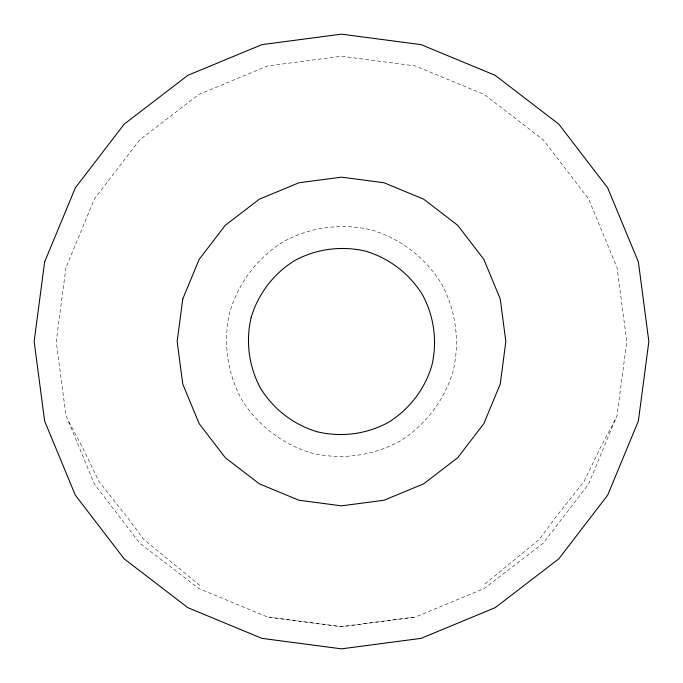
<?xml version="1.0" encoding="UTF-8"?>
<svg xmlns="http://www.w3.org/2000/svg" width="683" height="683" viewBox="0 0 683 683"><rect width="100%" height="100%" fill="white"/><g stroke="black" fill="none" stroke-linecap="round" stroke-linejoin="round"><path stroke-width="0.51" stroke-dasharray="3.42 2.56" d="M615.298 419.584L600.05 448.33L584.059 481.541L556.005 516.886L539.348 539.348L483.129 585.442M413.574 617.253L341.5 626.584L269.426 617.253M199.871 585.442L143.652 539.348L126.995 516.886L98.941 481.541L82.95 448.33L67.702 419.584M65.944 267.668L56.219 341.5L65.944 415.332L94.442 484.136L139.776 543.224L198.864 588.558L267.668 617.056L341.5 626.781L415.332 617.056L484.136 588.558L543.224 543.224L588.558 484.136L617.056 415.332L626.781 341.5L617.056 267.668L588.558 198.864L543.224 139.776L484.136 94.442L415.332 65.944L341.5 56.219L267.668 65.944L198.864 94.442L139.776 139.776L94.442 198.864L65.944 267.668M229.932 311.602C222.897 341.269 226.995 372.423 241.475 399.248C257.474 425.202 282.403 444.326 311.602 453.068C341.269 460.103 372.423 456.005 399.248 441.525C425.202 425.526 444.326 400.597 453.068 371.398C460.103 341.731 456.005 310.577 441.525 283.752C425.526 257.798 400.597 238.674 371.398 229.932C341.731 222.897 310.577 226.995 283.752 241.475C257.798 257.474 238.674 282.403 229.932 311.602"/><path stroke-width="1.02" d="M44.626 261.956L34.15 341.5L44.626 421.044L75.326 495.175L124.169 558.831L187.825 607.674L261.956 638.374L341.5 648.85L421.044 638.374L495.175 607.674L558.831 558.831L607.674 495.175L638.374 421.044L648.85 341.5L638.374 261.956L607.674 187.825L558.831 124.169L495.175 75.326L421.044 44.626L341.5 34.15L261.956 44.626L187.825 75.326L124.169 124.169L75.326 187.825L44.626 261.956M182.754 298.966L177.162 341.5L182.754 384.034L199.18 423.673L225.296 457.704L259.327 483.82L298.966 500.246L341.5 505.838L384.034 500.246L423.673 483.82L457.704 457.704L483.82 423.673L500.246 384.034L505.838 341.5L500.246 298.966L483.82 259.327L457.704 225.296L423.673 199.18L384.034 182.754L341.5 177.162L298.966 182.754L259.327 199.18L225.296 225.296L199.18 259.327L182.754 298.966M251.19 317.305C245.496 341.312 248.808 366.532 260.53 388.251C273.482 409.254 293.656 424.741 317.305 431.81C341.312 437.504 366.532 434.192 388.251 422.47C409.254 409.518 424.741 389.344 431.81 365.695C437.504 341.688 434.192 316.468 422.47 294.749C409.518 273.746 389.344 258.259 365.695 251.19C341.688 245.496 316.468 248.808 294.749 260.53C273.746 273.482 258.259 293.656 251.19 317.305"/></g></svg>
